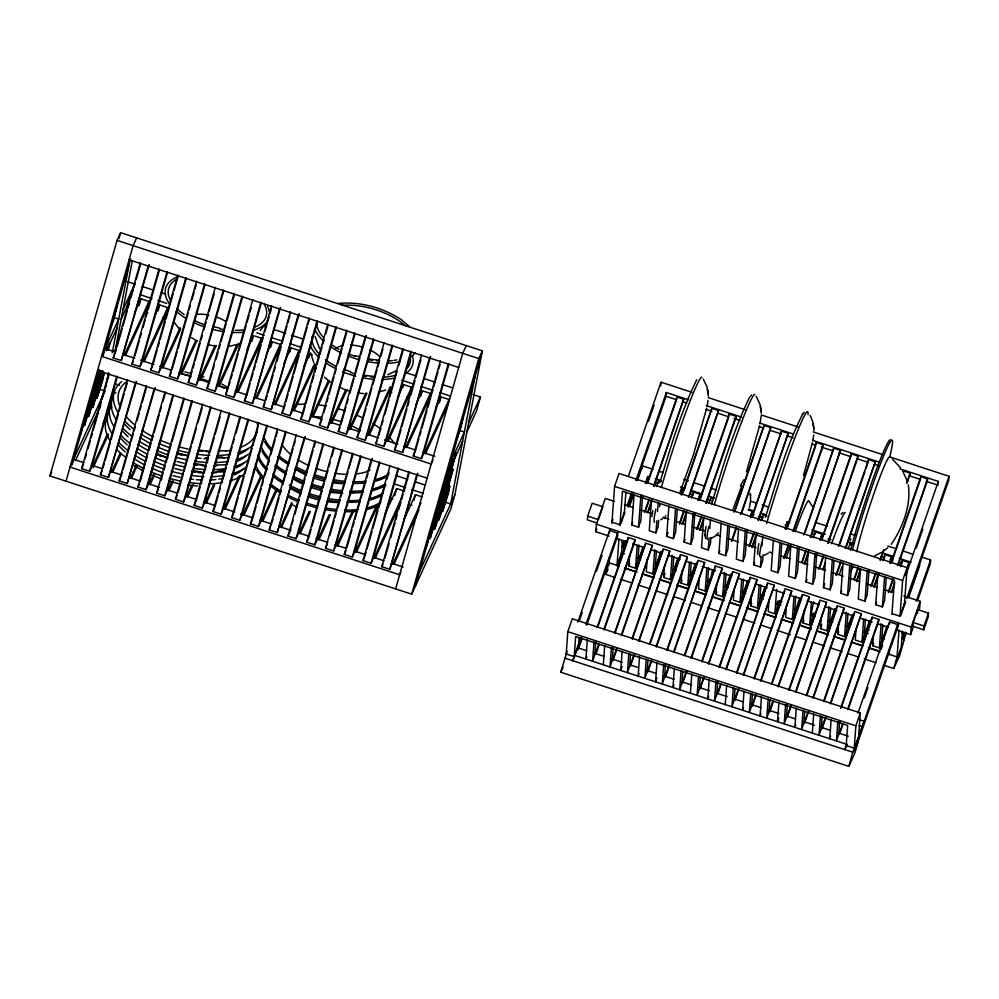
<?xml version="1.0" encoding="UTF-8"?>
<svg xmlns="http://www.w3.org/2000/svg" width="999" height="999" viewBox="0 0 999 999"><rect width="100%" height="100%" fill="white"/><g stroke="black" fill="none" stroke-linecap="round" stroke-linejoin="round"><path stroke-width="1.5" d="M750.661 499.862L750.286 493.394M567.819 631.668L566.183 653.995L574.225 656.63L575.686 636.55L847.664 725.436L846.203 745.504L854.245 748.139L855.868 725.798L860.339 712.911L572.29 618.781L567.819 631.668L855.868 725.798M577.672 650.337L577.859 647.827L586.725 650.724M587.712 516.121L598.426 519.63L602.897 506.73L592.182 503.234L587.712 516.121L587.437 519.892L596.815 522.952M578.696 643.731L579.145 637.562M587.3 639.822L585.889 659.065L586.788 656.48M609.09 536.063L595.779 531.718L596.341 524.188L605.269 498.401L614.148 501.298M593.993 642.007L592.594 661.251L594.83 654.807L595.804 641.483M609.415 532.954L609.59 530.444L617.632 533.079L617.357 536.838M608.803 565.397L609.365 557.654M611.863 523.563L614.585 486.376L619.055 473.476L907.104 567.607L904.27 606.356M603.309 664.76L604.72 645.516M618.93 539.373L617.007 565.771L621.478 552.872L624.437 553.846M619.954 525.412L622.452 491.258L894.43 580.132L891.932 614.285M611.413 647.702L610.014 666.945L612.25 660.501L613.224 647.177M621.415 553.633L622.389 540.459M624.313 514.073L625.898 492.332M621.553 541.57L624.238 542.445L623.688 549.974L621.902 553.846M628.146 539.398L628.284 537.524L634.977 539.71L634.84 541.595L604.245 629.857M620.729 670.441L622.14 651.198M638.998 545.042L637.774 561.788L635.539 568.231L628.846 566.046L629.62 555.394M642.557 496.416L640.771 520.766L638.536 527.222L631.843 525.024L634.065 494.58M628.833 653.396L627.422 672.639L629.657 666.183L630.531 654.345M642.345 468.381L642.532 465.871L652.871 469.255M635.539 568.231L637.212 545.404M638.536 527.222L640.883 495.242M621.665 635.551L652.397 545.404L645.704 543.206L614.959 633.366M639.547 656.892L638.149 676.136L639.035 673.563M647.152 559.565L646.266 571.74L652.959 573.926L655.194 567.482L656.418 550.736M651.485 500.274L649.263 530.719L655.956 532.904L658.191 526.461L658.641 520.379M660.714 385.951L660.988 382.18L692.02 392.32M658.403 482.567L658.541 480.681L661.213 481.568M646.253 659.078L644.842 678.321L647.077 671.877L647.939 660.039M652.959 573.926L654.745 549.575M655.956 532.904L656.855 520.729M657.517 511.6L658.179 502.46M637.087 479.932L666.071 396.303L666.345 392.545L688.523 399.787M659.64 506.668L659.864 503.621M656.967 662.587L655.556 681.83L656.905 677.959M664.46 566.77L663.673 577.434L670.379 579.62L672.614 573.176L673.838 556.431M668.905 505.969L666.683 536.413L673.376 538.598L675.611 532.155L677.285 509.315M632.005 638.636L663.124 548.901L669.817 551.098L639.085 641.246M663.673 664.772L662.262 684.015L664.497 677.572L665.471 664.248M670.379 579.62L672.152 555.257M673.376 538.598L675.599 508.154M647.427 482.317L676.997 396.99L683.703 399.175L653.983 486.388M680.394 556.48L680.531 554.595L687.237 556.78L687.1 558.666L656.493 646.927M674.387 668.281L672.976 687.524L673.875 684.939M691.258 562.125L690.034 578.871L687.799 585.314L681.093 583.129L681.98 570.941M694.804 513.486L693.031 537.849L690.796 544.293L684.09 542.107L686.325 511.65M693.231 493.956L693.368 492.07L700.074 494.255L698.413 500.524M681.081 670.466L679.682 689.71L681.917 683.266L682.779 671.415M687.799 585.314L689.46 562.474M690.796 544.293L693.019 513.848M690.396 693.206L691.808 673.975M699.288 578.159L698.513 588.811L705.207 591.008L707.442 584.552L708.666 567.807M703.733 517.345L701.51 547.789L708.216 549.987L710.439 543.543L710.888 537.45M689.322 496.291L718.531 410.564L711.837 408.366L683.141 492.632M666.845 650.024L697.951 560.289L704.657 562.474L673.913 652.622M710.651 499.65L710.789 497.764L713.473 498.638M698.501 676.161L697.09 695.404L699.325 688.96L700.199 677.11M705.207 591.008L706.88 568.169M708.216 549.987L709.103 537.799M709.765 528.671L710.439 519.53M715.234 567.857L715.371 565.983L722.065 568.169L721.927 570.054L691.333 658.316M709.215 679.657L707.816 698.9L708.703 696.328M726.086 573.501L724.862 590.247L722.627 596.69L715.933 594.505L716.708 583.853M729.532 526.398L727.859 549.225L725.624 555.681L718.93 553.483L721.153 523.039M729.12 415.946L729.258 414.061L735.951 416.258L735.813 418.131L706.231 503.459M715.921 681.855L714.51 701.098L716.745 694.642L717.719 681.33M722.627 596.69L724.412 572.34M725.624 555.681L727.859 525.224M708.753 664.01L739.485 573.863L732.791 571.665L727.035 589.735M725.237 704.595L726.635 685.351M734.128 589.547L733.341 600.199L740.047 602.385L742.282 595.941L743.506 579.195M738.573 528.733L736.35 559.178L743.044 561.363L745.279 554.92L747.065 530.569M733.341 687.537L731.93 706.78L734.165 700.336L735.027 688.498M740.047 602.385L741.72 579.557M743.044 561.363L745.266 530.919M748.301 510.027L752.322 511.338L750.661 517.607M750.062 579.245L750.199 577.36L756.905 579.557L756.767 581.43L726.173 669.705M744.055 691.046L742.644 710.289L743.543 707.704M760.926 584.89L759.702 601.635L757.467 608.079L750.761 605.894L751.548 595.229M763.149 554.52L762.699 560.614L760.464 567.057L753.758 564.872L755.993 534.428M741.583 513.374L770.791 427.634L764.085 425.449L734.877 511.176M750.749 693.231L749.35 712.474L751.585 706.031L752.447 694.193M757.467 608.079L759.128 585.239M760.464 567.057L761.238 556.406M762.025 545.741L762.687 536.613M743.581 675.386L774.325 585.239L767.619 583.054L736.887 673.201M761.475 696.74L760.064 715.983L760.963 713.398M769.068 599.4L768.181 611.588L774.874 613.773L777.11 607.33L777.559 601.236M773.413 540.109L771.178 570.566L777.884 572.752L780.119 566.308L781.78 543.468M758.491 520.529L788.199 433.329L781.505 431.143L752.297 516.87M768.169 698.925L766.77 718.169L769.005 711.725L769.867 699.874M774.874 613.773L776.66 589.41M777.884 572.752L780.107 542.307M778.895 702.422L777.484 721.665L778.82 717.806M786.375 606.618L785.601 617.27L792.294 619.467L794.53 613.011L795.753 596.266M790.821 545.804L788.598 576.248L795.291 578.446L797.527 572.002L799.312 547.639M753.933 678.483L785.039 588.748L791.732 590.933L761.001 681.081M785.589 704.62L784.178 723.863L786.413 717.419L787.387 704.095M792.294 619.467L793.968 596.628M795.291 578.446L797.527 547.989M802.322 596.316L802.459 594.442L809.153 596.628L809.015 598.513L778.421 686.775M796.303 708.116L794.904 727.359L795.791 724.787M812.287 614.135L811.95 618.706L809.714 625.149L803.021 622.964L803.908 610.789M816.732 553.334L814.947 577.684L812.711 584.14L806.018 581.942L808.241 551.498M816.195 444.405L816.345 442.52L823.039 444.717L822.901 446.59L793.83 530.444M815.159 533.791L815.296 531.918L821.99 534.103L820.329 540.372M803.009 710.314L801.598 729.557L803.833 723.101L804.694 711.263M809.714 625.149L811.388 602.322M812.711 584.14L814.947 553.683M812.312 733.054L813.723 713.81M830.594 607.654L829.37 624.4L827.135 630.844L820.429 628.658L821.215 617.994M834.04 560.539L832.367 583.379L830.132 589.822L823.438 587.637L825.661 557.192M810.738 537.612L840.459 450.399L833.753 448.214L805.057 532.479M788.76 689.872L819.879 600.124L826.573 602.322L795.841 692.469M820.429 715.996L819.018 735.239L821.253 728.795L822.115 716.957M827.135 630.844L828.908 606.493M830.132 589.822L832.354 559.378M837.15 607.704L837.287 605.819L843.993 608.016L843.855 609.889L813.248 698.164M831.143 719.505L829.732 738.748L830.631 736.163M848.014 613.349L846.79 630.094L844.555 636.538L837.849 634.353L838.735 622.165M851.56 564.71L849.787 589.073L847.552 595.516L840.846 593.331L843.081 562.887M851.036 455.781L851.173 453.908L857.879 456.093L857.741 457.979L828.159 543.306M849.987 545.179L850.124 543.294L852.809 544.168M837.836 721.69L836.438 740.933L838.673 734.49L839.647 721.166M844.555 636.538L846.328 612.175M847.552 595.516L849.774 565.072M856.043 629.382L855.269 640.034L861.962 642.232L864.197 635.789L865.421 619.03M860.489 568.568L858.266 599.025L864.972 601.211L867.207 594.767L868.98 570.404M846.078 547.527L875.286 461.788L868.593 459.602L865.908 468.831M823.601 701.248L854.707 611.513L861.413 613.698L830.669 703.845M861.962 642.232L863.636 619.392M864.972 601.211L867.194 570.766M858.703 735.239L860.339 712.911M871.99 619.08L872.127 617.207L878.82 619.392L878.683 621.278L848.089 709.54M882.841 624.725L881.618 641.47L879.382 647.926L872.689 645.729L873.351 636.6M886.288 577.622L884.615 600.449L882.379 606.905L875.686 604.707L877.909 574.263M879.382 647.926L881.168 623.563M882.379 606.905L884.615 576.448M882.929 560.526L884.964 554.682L891.657 556.868L889.997 563.136M889.435 624.462L889.61 621.952L897.651 624.587L897.377 628.346M888.985 654.645L889.322 649.987M902.247 562.25L902.384 560.377L909.078 562.562L906.917 570.292M903.421 470.979L910.126 473.164L907.442 482.405M899.013 630.094L896.865 659.527L901.323 646.64L902.459 631.143M900.037 616.146L902.634 580.506L907.104 567.607M901.573 633.066L904.257 633.953L903.695 641.47L899.674 655.606L893.743 668.518L883.403 665.134M895.853 629.77L910.638 634.602L911.188 627.085L920.129 601.298L903.87 595.978M913.286 622.514L913.011 626.273L923.725 629.782L928.196 616.883L928.471 613.124L917.756 609.627L913.286 622.514L924 626.011L923.725 629.782M917.482 613.386L917.756 609.627M890.758 563.473L920.841 476.673L927.547 478.858L927.409 480.744L898.338 564.597M919.579 608.816L920.129 601.298M921.727 557.105L930.581 560.002L930.306 563.773L917.557 600.549M938.148 483.928L938.336 481.418L899.899 468.868M889.959 457.005L949.05 476.311L948.775 480.082L907.966 597.789M704.857 534.964L706.018 526.411M757.592 552.197L758.753 543.643M761.25 415.534L760.077 423.501M651.897 516.533L652.834 510.589M707.13 406.193L708.054 400.374M750.411 501.998L749.45 507.442M812.811 440.734L813.735 434.915M109.977 342.495L108.292 349.812M105.857 386.451L108.479 372.689M112.275 352.822L129.208 264.161M114.76 352.747L132.305 260.864M456.193 452.584L436.026 525.774L434.24 529.645L455.344 455.544M474.875 377.123L450.649 503.996L444.805 502.085M454.87 494.805L482.355 350.849L120.604 232.642L117.045 240.384L49.95 475.936L411.7 594.155L450.849 508.941L454.87 494.805L419.28 572.265M850.311 540.409L850.711 538.511M706.73 408.091L693.443 454.707L680.132 491.958M759.677 425.387L746.39 472.015M812.412 442.619L803.508 475.449M711.538 504.47C722.302 468.256 732.929 431.618 749.4 397.527M118.893 238.636L120.192 234.103M66.021 481.193L133.129 245.642L136.688 237.887M98.052 372.352L80.27 434.752L99.4 369.967M72.003 464.96L99.076 369.917M103.134 355.669L130.707 258.891M100.087 370.741L84.428 425.724L100.549 371.491M106.456 350.761L107.717 346.316M101.661 370.741L88.574 416.683L102.31 370.816M107.567 350L109.678 342.582M103.147 371.054L92.732 407.642L103.409 372.54M127.223 305.931L131.244 291.795M117.295 376.748L91.483 467.382L89.698 471.253L81.656 468.618L108.754 373.539M149.263 264.548L121.241 360.539L113.199 357.917L140.285 262.824M85.14 458.803L86.401 454.345M88.099 448.401L90.21 440.984M91.059 438.012L92.333 433.554M93.182 430.581L98.252 412.749M99.101 409.777L101.211 402.347M102.06 399.375L106.294 384.515M107.143 381.543L109.253 374.113M114.972 354.046L116.246 349.588M117.095 346.616L122.178 328.783M123.014 325.811L127.248 310.951M128.097 307.979L129.37 303.521M131.056 297.577L133.179 290.147M134.028 287.175L135.29 282.717M136.139 279.745L140.372 264.897M89.698 471.253L116.783 376.161M121.241 360.539L148.327 265.447M138.948 305.894L140.959 298.826L149.001 301.461L146.99 308.516L125.337 355.632M136.476 381.393L108.454 477.385L100.424 474.75L127.51 379.657M167.595 272.165L141.771 362.799L139.997 366.67L131.955 364.048L159.041 268.956M103.047 467.907L104.321 463.449M105.157 460.477L110.24 442.644M111.089 439.685L118.282 414.423M119.131 411.451L124.201 393.618M125.05 390.646L127.173 383.216M135.002 355.719L139.236 340.859M140.085 337.887L141.359 333.429M143.044 327.485L145.167 320.055M146.004 317.083L147.278 312.625M148.127 309.653L153.209 291.82M154.046 288.848L159.128 271.029M108.454 477.385L135.539 382.292M139.997 366.67L167.083 271.578M158.104 310.614L159.715 304.957L167.757 307.58L165.747 314.648L144.106 361.763M155.232 387.512L127.21 483.516L119.181 480.881L146.266 385.789M186.351 278.296L160.527 368.931L158.754 372.802L150.712 370.179L177.797 275.087M120.954 477.01L122.228 472.552M123.077 469.58L130.27 444.318M131.119 441.346L133.229 433.928M134.078 430.956L135.34 426.498M137.038 420.554L139.161 413.124M139.997 410.152L141.271 405.694M142.12 402.722L146.353 387.862M152.909 364.81L157.143 349.962M157.992 346.99L159.266 342.532M160.115 339.56L165.185 321.728M166.034 318.756L173.227 293.494M174.076 290.522L178.309 275.662M127.21 483.516L154.308 388.424M158.754 372.802L185.839 277.71M173.564 395.129L147.752 485.764L145.966 489.635L137.937 487.012L165.022 391.92M205.107 284.428L179.283 375.062L177.51 378.933L169.468 376.298L196.553 281.206M140.135 481.655L145.217 463.823M146.066 460.851L147.328 456.393M149.026 450.449L151.136 443.019M151.985 440.047L153.259 435.589M154.108 432.617L159.178 414.797M160.027 411.825L161.301 407.367M162.987 401.423L165.534 392.507M172.09 369.455L177.173 351.623M178.022 348.651L188.174 312.999M189.023 310.027L190.297 305.569M191.983 299.625L194.106 292.195M194.955 289.223L196.216 284.765M145.966 489.635L173.064 394.555M177.51 378.933L204.595 283.841M192.32 401.261L166.508 491.895L164.735 495.766L156.693 493.144L183.779 398.052M223.863 290.547L198.039 381.181L196.266 385.065L188.224 382.43L215.309 287.337M161.014 480.357L163.124 472.927M163.973 469.955L165.247 465.497M166.084 462.525L171.166 444.692M172.015 441.72L179.208 416.471M180.057 413.499L184.291 398.638M190.01 378.559L192.12 371.128M192.969 368.156L194.243 363.698M195.08 360.726L200.162 342.894M201.011 339.922L202.285 335.477M203.971 329.533L206.094 322.103M206.93 319.131L208.204 314.673M209.053 311.7L214.136 293.868M164.735 495.766L191.82 400.674M196.266 385.065L223.351 289.972M211.089 407.392L185.265 498.026L183.491 501.898L175.449 499.275L202.535 404.183M242.62 296.678L216.808 387.312L215.022 391.183L206.98 388.561L234.066 293.469M178.072 492.432L183.154 474.6M184.003 471.628L191.196 446.366M192.045 443.394L196.279 428.534M197.964 422.589L202.198 407.742M208.766 384.69L212.15 372.802M212.999 369.83L214.261 365.372M215.959 359.428L218.069 351.998M218.918 349.026L220.192 344.568M221.041 341.596L226.111 323.776M226.96 320.804L234.153 295.542M183.491 501.898L210.577 406.805M215.022 391.183L242.108 296.104M229.845 413.524L204.021 504.158L202.248 508.029L194.206 505.407L221.291 410.314M261.376 302.809L235.564 393.444L233.778 397.315L225.737 394.692L252.834 299.6M195.979 501.523L200.212 486.675M201.061 483.703L203.184 476.273M204.021 473.301L206.144 465.871M206.993 462.899L208.254 458.441M209.952 452.497L214.186 437.637M215.035 434.665L220.105 416.833M230.057 381.905L225.737 394.692M230.906 378.933L232.18 374.475M233.017 371.503L238.099 353.671M238.948 350.699L246.141 325.449M246.99 322.477L249.101 315.047M249.95 312.075L251.224 307.617M202.248 508.029L229.333 412.937M233.778 397.315L260.864 302.222M251.898 341.258L253.097 337.025M254.845 336.039L261.538 338.236L259.528 345.304L237.887 392.407M248.601 419.655L222.777 510.289L221.004 514.16L212.962 511.525L240.047 416.446M280.557 307.455L252.535 403.446L244.493 400.824L271.591 305.731M214.735 507.654L218.132 495.766M218.968 492.794L220.242 488.349M221.94 482.405L226.174 467.544M227.01 464.572L232.093 446.74M232.942 443.768L234.216 439.31M235.901 433.366L240.135 418.506M246.703 395.467L250.087 383.579M250.936 380.607L253.047 373.176M253.896 370.204L255.17 365.746M256.006 362.774L261.089 344.942M261.938 341.97L263.212 337.512M264.897 331.568L269.131 316.72M269.98 313.748L271.253 309.29M221.004 514.16L248.089 419.068M252.535 403.446L279.62 308.354M270.654 347.39L272.265 341.733L280.294 344.368L278.284 351.423L256.643 398.539M267.357 425.786L241.533 516.421L239.76 520.292L231.718 517.657L258.803 422.565M299.313 313.586L271.291 409.578L263.261 406.955L290.347 311.863M233.916 512.3L238.149 497.44M238.998 494.468L244.081 476.648M244.93 473.676L252.123 448.414M252.972 445.442L257.205 430.581M265.884 400.099L267.145 395.654M267.994 392.682L273.077 374.85M273.926 371.878L275.187 367.42M276.885 361.476L281.119 346.616M281.968 343.644L287.038 325.811M287.887 322.839L290.01 315.409M239.76 520.292L266.845 425.199M271.291 409.578L298.376 314.485M289.81 352.11L291.021 347.864L299.051 350.487L297.04 357.555L275.399 404.67M286.114 431.905L260.289 522.539L258.516 526.423L250.474 523.788L277.56 428.696M317.645 321.203L291.833 411.838L290.047 415.709L282.018 413.074L309.103 317.994M252.685 518.431L256.069 506.543M256.905 503.571L261.139 488.711M261.988 485.739L263.261 481.281M264.947 475.349L267.07 467.919M267.919 464.947L269.181 460.489M270.879 454.545L275.112 439.685M275.961 436.713L277.223 432.255M283.791 409.203L285.065 404.745M285.914 401.773L288.024 394.343M288.873 391.383L293.107 376.523M293.956 373.551L299.026 355.719M299.875 352.747L307.068 327.485M307.917 324.513L309.19 320.055M258.516 526.423L285.602 431.331M290.047 415.709L317.133 320.617M308.566 358.229L309.777 353.996L312.45 354.87M305.294 436.551L277.272 532.542L269.231 529.92L296.316 434.827M336.401 327.335L310.589 417.969L308.803 421.84L300.774 419.205L327.859 324.113M273.127 518.618L269.231 529.92M273.976 515.646L279.058 497.814M279.895 494.842L281.169 490.384M282.867 484.44L287.1 469.58M287.937 466.62L293.019 448.788M293.868 445.816L295.142 441.358M302.547 415.334L305.095 406.418M305.931 403.446L311.014 385.626M311.863 382.654L313.973 375.224M314.822 372.252L316.096 367.794M316.945 364.822L319.056 357.392M319.905 354.42L322.015 346.99M322.864 344.018L324.138 339.56M325.824 333.616L328.371 324.7M277.272 532.542L304.358 437.45M308.803 421.84L335.901 326.748M323.626 444.168L297.814 534.802L296.029 538.673L287.987 536.051L315.072 440.959M355.157 333.454L329.345 424.088L327.56 427.972L319.53 425.337L346.616 330.244M289.772 532.18L291.034 527.722M291.883 524.75L293.157 520.292M294.842 514.348L299.076 499.488M299.925 496.515L305.007 478.683M305.856 475.711L313.049 450.462M313.898 447.49L315.16 443.032M323.851 412.55L325.961 405.119M326.81 402.147L328.084 397.689M328.921 394.717L334.003 376.898M334.852 373.926L336.114 369.468M337.812 363.524L342.045 348.663M342.894 345.691L347.128 330.831M296.029 538.673L323.114 443.581M327.56 427.972L354.657 332.879M342.382 450.299L316.571 540.934L314.785 544.805L306.743 542.182L333.841 447.09M373.926 339.585L348.102 430.219L346.328 434.09L338.286 431.468L365.372 336.376M308.529 538.311L311.064 529.395M311.913 526.423L316.995 508.591M317.844 505.619L322.065 490.759M322.914 487.787L324.188 483.329M325.874 477.385L327.997 469.955M328.846 466.983L330.107 462.525M331.805 456.58L334.34 447.677M340.909 424.625L345.991 406.793M346.84 403.821L348.102 399.363M349.8 393.419L354.033 378.559M354.882 375.587L359.952 357.767M360.801 354.795L366.308 335.477M314.785 544.805L341.87 449.712M346.328 434.09L373.414 339.011M361.139 456.431L335.327 547.065L333.541 550.936L325.499 548.314L352.597 453.221M392.682 345.716L366.858 436.351L365.085 440.222L357.043 437.599L384.128 342.507M329.82 535.526L334.053 520.666M334.902 517.694L336.176 513.236M337.862 507.292L339.985 499.862M340.834 496.89L342.095 492.432M342.944 489.46L348.027 471.628M348.863 468.656L353.097 453.796M358.816 433.728L366.021 408.466M366.858 405.494L371.94 387.662M372.789 384.69L377.023 369.83M377.872 366.87L379.133 362.412M380.831 356.468L382.942 349.038M333.541 550.936L360.627 455.844M365.085 440.222L392.17 345.13M379.895 462.562L354.083 553.196L352.297 557.067L344.268 554.433L371.353 459.353M411.438 351.848L385.614 442.482L383.841 446.353L375.799 443.731L402.884 348.639M346.89 547.589L351.973 529.77M352.809 526.798L354.083 522.34M354.932 519.368L360.002 501.535M360.851 498.563L365.934 480.731M366.783 477.759L368.044 473.301M368.893 470.329L372.277 458.441M378.846 435.402L380.969 427.972M381.805 425L383.079 420.542M384.777 414.597L389.011 399.737M389.847 396.765L394.93 378.933M395.779 375.961L397.053 371.503M398.738 365.559L402.972 350.711M352.297 557.067L379.383 461.975M383.841 446.353L410.926 351.261M402.759 387.475L403.559 384.64L411.6 387.275L409.59 394.33L387.937 441.446M398.651 468.693L372.839 559.315L371.054 563.199L363.024 560.564L390.109 465.472M430.619 356.493L402.597 452.485L394.555 449.862L421.64 354.77M364.797 556.693L366.071 552.235M366.92 549.263L371.99 531.431M372.839 528.459L377.922 510.639M378.771 507.667L385.114 485.377M386.813 479.433L388.923 472.003M396.753 444.493L400.986 429.645M401.835 426.673L406.918 408.841M407.767 405.869L409.028 401.411M410.726 395.467L414.96 380.607M415.809 377.634L420.879 359.802M371.054 563.199L398.139 468.106M402.597 452.485L429.682 357.392M420.704 396.428L422.315 390.771L430.357 393.394L428.346 400.462L406.705 447.577M394.705 495.641L396.715 488.573L404.745 491.196M417.832 473.326L389.81 569.33L381.78 566.695L408.866 471.603M448.951 364.111L423.126 454.745L421.353 458.616L413.311 455.981L440.397 360.901M384.827 558.366L389.061 543.506M390.746 537.562L394.98 522.702M395.829 519.73L397.103 515.284M398.788 509.34L400.911 501.91M401.76 498.938L403.022 494.48M403.871 491.508L408.953 473.676M415.509 450.624L418.906 438.736M419.742 435.764L421.016 431.318M421.865 428.346L426.948 410.514M427.784 407.542L432.867 389.71M433.716 386.738L437.949 371.878M438.798 368.906L440.059 364.448M389.81 569.33L416.908 474.238M421.353 458.616L448.439 363.524M439.46 402.56L441.071 396.903L449.113 399.525L447.102 406.593L425.462 453.708M413.861 500.349L415.472 494.705L422.165 496.89M395.616 588.898L462.712 353.346L466.271 345.592M411.7 594.155L478.796 358.591L482.355 350.849L415.259 586.401M447.527 471.94L425.936 547.714L449.3 468.069M450.824 465.871L430.094 538.673L453.384 459.278M473.164 394.617L480.469 397.003L476.448 411.138L466.858 432.018M858.029 741.845L854.719 753.446L848.788 766.358L560.739 672.227L567.17 651.136M614.547 577.285L605.694 574.388L608.99 562.774L619.33 566.158M848.788 766.358L852.821 752.235L864.135 721.278L860.114 719.967M893.743 668.518L897.052 656.905L888.186 654.008M659.802 482.704C670.516 447.889 680.594 412.487 696.728 379.72M765.484 517.245C776.398 482.355 786.126 446.478 802.809 413.861M595.779 531.718L596.778 528.846M612.961 519.255L611.962 522.127L620.004 524.75L624.475 511.85M577.847 622.027L609.989 529.333M628.346 476.361L660.988 382.18M579.607 619.904L582.167 612.549M596.44 571.353L602.06 555.169M648.476 421.266L654.083 405.07M580.744 637.799L572.802 660.726L581.418 637.549M585.988 624.35L618.031 531.918M621.091 523.114L624.65 512.849M627.185 505.519L631.768 492.307M635.839 480.569L666.345 392.545M578.596 648.651L582.155 638.386M586.738 625.174L617.757 535.689M627.934 506.343L632.005 494.605M628.246 507.067L632.842 493.831M637.424 480.581L642.532 465.871M629.507 506.418L633.079 496.116M624.05 545.004L625.574 540.621M645.354 483.553L647.889 476.236L646.603 482.929M631.843 525.024L632.742 522.452M623.776 548.776L626.311 541.458M597.177 627.26L628.284 537.524M598.051 626.198L627.634 540.871M647.789 482.729L676.86 398.876M595.204 654.457L598.776 644.155M603.871 629.445L634.977 539.71M644.43 512.45L649.025 499.213M653.608 485.976L683.703 399.175M596.091 653.396L599.15 644.567M645.317 511.388L649.387 499.625M628.846 566.046L629.732 563.473M647.377 512.874L651.947 499.7M656.505 486.538L658.541 480.681M648.251 511.825L651.81 501.585M638.861 558.941L642.919 547.24M639.235 559.365L643.294 547.664M614.597 632.954L645.704 543.206M612.624 660.152L616.708 648.376M621.291 635.139L652.397 545.404M612.999 660.564L616.558 650.262M664.797 518.556L665.809 515.634M656.281 564.635L660.851 551.473M680.619 494.418L682.654 488.573L681.505 493.381M656.655 565.059L660.714 553.346M667.12 535.127L668.019 532.542M621.178 669.155L622.065 666.583M681.743 495.167L711.837 408.366M632.379 639.048L662.986 550.786M630.044 665.834L633.603 655.544M638.711 640.834L669.817 551.098M679.782 522.365L683.853 510.601M688.448 497.352L718.531 410.564M630.406 666.246L634.49 654.482M679.632 524.25L684.228 511.001M664.123 576.148L665.022 573.563M682.217 524.25L686.775 511.088M691.345 497.927L693.368 492.07M683.091 523.214L686.638 512.974M673.701 570.329L677.759 558.628M698.039 500.112L700.074 494.255M674.075 570.741L678.633 557.579M684.09 542.107L684.989 539.522M649.425 644.33L680.531 554.595M693.556 517.045L694.58 514.098M699.675 499.388L729.258 414.061M650.312 643.269L679.882 557.954M700.049 499.8L728.608 417.42M647.452 671.528L651.023 661.238M656.131 646.528L687.237 556.78M696.678 529.532L701.273 516.283M705.868 503.046L735.951 416.258M647.827 671.94L651.91 660.177M697.564 528.471L701.648 516.695M681.093 583.129L681.992 580.544M699.637 529.945L703.696 518.244M708.766 503.608L710.789 497.764M699.999 530.369L703.546 520.129M691.121 576.023L695.179 564.31M691.483 576.435L696.053 563.274M667.22 650.436L697.814 562.175M664.872 677.222L668.955 665.459M673.538 652.21L704.657 562.474M665.759 676.161L668.818 667.332M717.045 535.639L718.069 532.717M708.541 581.705L709.552 578.783M718.93 553.483L719.817 550.911M684.265 655.719L715.371 565.983M734.003 512.237L764.085 425.449M685.139 654.657L714.722 569.33M682.292 682.916L686.375 671.141M690.958 657.904L722.065 568.169M731.518 540.909L736.113 527.672M740.696 514.435L770.791 427.634M682.667 683.328L686.738 671.553M731.892 541.321L736.475 528.084M715.933 594.505L716.82 591.932M725.948 587.4L730.519 574.238M750.299 517.182L752.322 511.338M726.323 587.824L730.881 574.65M701.685 661.413L732.791 571.665M751.922 516.458L781.505 431.143M702.047 661.825L726.023 592.682M699.712 688.611L703.284 678.309M708.378 663.598L739.485 573.863M748.938 546.603L753.521 533.366M758.116 520.129L788.199 433.329M700.087 689.023L704.158 677.247M749.812 545.541L753.895 533.778M751.885 547.015L756.443 533.853M761.013 520.691L763.036 514.835L767.057 516.146M752.259 547.44L756.817 534.278M761.887 519.642L762.899 516.72M743.368 593.094L747.427 581.393M743.743 593.518L748.301 580.344M753.758 564.872L754.657 562.287M719.093 667.095L750.199 577.36M719.467 667.507L749.562 580.719M717.12 694.293L720.691 684.003M725.798 669.293L756.905 579.557M718.006 693.244L721.066 684.415M750.761 605.894L751.66 603.309M760.788 598.788L764.847 587.087M785.127 528.571L787.162 522.714L785.501 528.983M761.163 599.2L765.209 587.499M736.513 672.789L767.619 583.054M786.25 529.32L816.345 442.52M787.137 528.259L815.696 445.879M734.54 699.987L738.623 688.224M743.219 674.987L774.325 585.239M783.765 557.991L788.361 544.742M792.944 531.505L823.039 444.717M734.914 700.399L738.486 690.097M784.14 558.391L788.735 545.154M778.209 604.482L779.22 601.548M778.571 604.894L780.094 600.511M803.671 535.014L833.753 448.214M754.307 678.895L784.902 590.634M751.96 705.681L755.531 695.379M760.626 680.669L791.732 590.933M801.697 562.212L805.781 550.437M810.364 537.2L840.459 450.399M752.334 706.093L756.418 694.317M802.072 562.612L806.156 550.849M804.133 564.098L808.703 550.924M813.261 537.762L815.296 531.918M805.019 563.049L808.566 552.809M795.616 610.164L799.675 598.463M819.967 539.947L821.99 534.103M795.991 610.589L800.561 597.427M806.018 581.942L806.905 579.37M771.353 684.178L802.459 594.442M815.471 556.88L816.495 553.946M821.59 539.235L851.173 453.908M772.227 683.116L801.81 597.789M821.965 539.635L850.524 457.255M769.38 711.375L772.951 701.073M778.046 686.363L809.153 596.628M818.606 569.368L823.188 556.131M827.784 542.894L857.879 456.093M769.754 711.788L773.326 701.485M819.492 568.306L823.563 556.543M803.021 622.964L803.908 620.391M813.036 615.859L814.048 612.936M813.411 616.283L814.422 613.349M823.438 587.637L824.774 583.766M838.498 546.391L868.593 459.602M789.135 690.272L819.742 602.01M839.385 545.329L864.884 471.778M786.8 717.07L790.871 705.294M795.466 692.057L826.573 602.322M836.026 575.062L840.609 561.825M845.204 548.576L875.286 461.788M787.162 717.469L790.733 707.18M836.4 575.474L840.983 562.237M820.429 628.658L821.777 624.787M839.485 574.013L842.02 566.695M848.101 549.15L850.124 543.294M830.456 621.553L835.027 608.391M830.831 621.977L835.389 608.803M840.846 593.331L841.745 590.746M806.181 695.554L837.287 605.819M807.067 694.492L836.65 609.178M804.207 722.752L807.779 712.462M812.886 697.752L843.993 608.016M853.945 579.283L858.029 567.519M804.582 723.164L808.666 711.4M854.32 579.695L858.403 567.919M837.849 634.353L838.748 631.768M856.393 581.168L860.451 569.467M856.755 581.593L860.813 569.892M847.876 627.247L851.935 615.546M848.238 627.659L852.809 614.497M823.975 701.66L854.57 613.398M821.628 728.446L825.199 718.156M830.294 703.433L861.413 613.698M870.853 586.45L875.449 573.201M880.032 559.964L883.603 549.662M906.555 483.466L910.126 473.164M822.002 728.858L826.086 717.095M871.74 585.389L875.823 573.613M880.406 560.377L883.978 550.074M873.8 586.863L878.371 573.701M874.175 587.275L878.745 574.113M883.815 559.49L884.827 556.555M865.296 632.941L869.355 621.228M889.634 562.724L891.657 556.868M865.658 633.354L870.229 620.192M875.686 604.707L876.573 602.135M840.509 708.416L872.127 617.207M841.395 707.354L871.478 620.554M891.632 562.412L920.703 478.558M839.048 734.14L842.619 723.838M847.714 709.128L878.82 619.392M888.273 592.132L892.869 578.896M897.452 565.659L927.547 478.858M839.934 733.079L842.994 724.25M888.648 592.544L893.231 579.308M872.689 645.729L873.576 643.156M891.22 592.557L894.779 582.317M900.349 566.221L902.384 560.377M892.095 591.508L894.629 584.19M900.723 566.645L901.735 563.711M882.704 638.623L887.274 625.461M906.543 569.88L909.078 562.562M846.765 743.868L844.779 749.6L846.565 745.729M883.079 639.048L887.137 627.347M857.966 713.224L889.51 622.265M905.781 575.324L938.336 481.418M864.31 697.914L867.869 687.649M881.093 649.5L882.616 645.104M916.183 548.276L922.801 529.195M904.495 603.359L900.024 616.258L891.982 613.623M898.039 623.463L855.194 747.065L854.919 750.823L898.788 624.288M900.873 615.272L905.693 601.373M906.717 598.451L949.05 476.311M908.703 597.302L919.867 565.109M904.07 636.513L905.594 632.105M916.308 601.198L930.581 560.002M903.783 640.284L906.343 632.916M910.638 634.602L913.61 626.011M924 626.011L928.471 613.124M741.782 485.726L733.079 509.253M122.939 309.865L134.216 285.339M106.831 350.324L116.97 328.246M121.191 319.056L129.595 300.761M49.95 475.936L51.736 472.065M113.199 357.917L114.385 355.332M135.227 311.301L140.959 298.826M104.67 391.708L70.055 467.057L399.637 574.762L400.824 572.177M75.412 460.764L100.649 405.831M124.176 355.494L149.001 301.461M81.656 468.618L83.441 464.747M103.184 423.126L111.513 404.995M131.955 364.048L133.142 361.463M154.62 316.046L159.715 304.957M92.645 466.183L107.38 434.115M93.194 467.669L108.566 434.203M142.932 361.626L167.757 307.58M100.424 474.75L102.198 470.879M150.712 370.179L152.497 366.296M111.401 472.315L120.367 452.797M112.587 472.415L120.916 454.283M161.688 367.757L180.145 327.572M162.862 367.894L180.682 329.096M119.181 480.881L120.367 478.296M169.468 376.298L171.254 372.427M130.157 478.446L135.926 465.896M131.344 478.533L137.113 465.984M180.444 373.888L195.717 340.634M181.618 374.026L196.89 340.771M137.937 487.012L139.123 484.428M188.224 382.43L189.41 379.845M148.913 484.577L153.396 474.812M150.1 484.665L154.595 474.912M199.201 380.007L215.11 345.367M200.374 380.144L216.284 345.517M156.693 493.144L158.466 489.273M206.98 388.561L208.167 385.976M167.67 490.709L172.153 480.944M168.868 490.796L173.351 481.043M217.957 386.138L237.05 344.568M219.131 386.276L238.861 343.331M175.449 499.275L177.223 495.404M247.14 349.463L253.509 335.602M186.426 496.828L191.558 485.676M187.625 496.928L193.381 484.378M236.713 392.27L261.538 338.236M194.206 505.407L195.392 502.822M244.493 400.824L246.278 396.953M267.17 352.822L272.265 341.733M205.182 502.959L213.511 484.84M206.381 503.059L214.71 484.927M255.469 398.401L280.294 344.368M212.962 511.525L214.148 508.953M263.261 406.955L265.035 403.072M284.016 363.112L291.021 347.864M223.938 509.09L239.323 475.624M225.137 509.19L240.509 475.724M274.226 404.533L299.051 350.487M231.718 517.657L233.504 513.786M253.247 472.152L255.157 467.969M282.018 413.074L283.204 410.502M304.046 366.471L309.777 353.996M242.707 515.222L261.276 474.787M243.893 515.322L261.825 476.273M292.982 410.664L314.635 363.549M294.156 410.801L315.16 365.072M250.474 523.788L252.26 519.917M300.774 419.205L301.96 416.633M261.463 521.353L276.199 489.285M262.65 521.441L277.385 489.373M311.75 416.783L328.296 380.769M312.912 416.933L329.47 380.906M319.53 425.337L321.303 421.466M280.22 527.484L291.745 502.385M281.406 527.572L292.295 503.871M330.507 422.914L345.779 389.66M331.668 423.052L346.953 389.797M287.987 536.051L289.173 533.466M338.286 431.468L340.06 427.597M298.976 533.616L309.228 511.301M300.162 533.703L310.414 511.401M349.263 429.046L365.809 393.019M350.424 429.183L366.983 393.156M306.743 542.182L307.929 539.597M357.043 437.599L358.229 435.015M317.732 539.735L329.258 514.635M318.918 539.835L330.457 514.735M368.019 435.177L390.297 386.688M369.18 435.314L390.834 388.211M325.499 548.314L327.285 544.43M375.799 443.731L376.985 441.146M397.827 397.115L403.559 384.64M336.488 545.866L352.497 511.013M337.674 545.966L353.696 511.101M386.775 441.308L411.6 387.275M344.268 554.433L346.041 550.561M394.555 449.862L396.341 445.979M415.946 404.632L422.315 390.771M355.244 551.997L377.023 504.595M356.431 552.097L378.221 504.682M405.532 447.44L430.357 393.394M363.024 560.564L364.21 557.991M385.177 513.673L396.715 488.573M413.311 455.981L415.097 452.11M435.976 407.992L441.071 396.903M374.001 558.129L402.185 496.778M375.187 558.229L400.174 503.846M424.288 453.571L449.113 399.525M381.78 566.695L382.967 564.11M403.933 519.805L415.472 494.705M432.954 460.177L431.181 464.048L101.586 356.343L118.719 319.056L112.875 317.145M392.757 564.26L420.941 502.909M393.943 564.348L418.931 509.977M450.811 461.563L464.385 432.018L458.541 430.107M468.606 422.827L480.469 397.003M446.79 475.699L462.637 441.208M560.739 672.227L563.111 667.07M605.694 574.388L608.066 569.218M621.865 547.602L624.238 542.445M901.885 639.11L904.257 633.953M260.152 330.557L264.635 324.975M891.27 544.343C902.596 527.547 911.35 505.432 908.278 484.852M750.074 396.628L751.685 395.017M841.096 514.148L843.019 512.437M802.409 414.26L804.42 412.25M884.739 550.187L887.711 547.777M660.751 519.755L662.674 518.593M715.621 535.901L711.7 538.049M768.356 553.134L764.435 555.282M881.58 552.322L874.787 555.781M396.615 370.604L387.774 374.737M385.689 390.072L379.333 391.845M239.373 343.956L229.645 346.203M224.663 469.78L217.332 471.316M222.615 457.067L217.07 457.342M338.474 303.434C360.302 301.448 382.542 307.517 400.874 319.405L409.727 326.823M218.381 450.961L225.961 450.686M205.619 457.754L208.479 457.654M216.371 458.029L223.951 457.754M214.36 465.097L221.94 464.822M212.35 472.165L219.93 471.89M197.565 486.026L187.662 484.877M368.294 359.016L379.695 360.339M363.673 375.224L375.075 376.548M358.079 392.969L363.636 393.618M198.863 450.087L209.515 451.323M193.694 463.686L202.772 464.735M194.842 464.21L205.482 465.459M191.683 470.754L200.749 471.803M192.832 471.278L203.471 472.527M355.319 355.694L359.652 356.805M212.687 326.386L219.892 328.234M184.877 371.94L190.734 373.439M200.986 376.061L203.908 376.81M176.948 452.872L186.751 455.382M177.884 453.359L187.824 455.894M168.893 481.131L180.107 484.003M708.266 397.627L745.192 409.702M761.45 415.01L798.376 427.072M813.149 431.905L882.579 454.595M706.256 405.582L741.733 417.182M759.477 422.977L793.468 434.09M812.686 440.359L879.207 462.1M666.071 396.303L676.423 399.687M682.329 401.623L686.775 403.072M705.981 409.353L711.9 411.288M717.806 413.211L728.159 416.595M734.065 418.531L739.984 420.454M759.203 426.735L763.636 428.184M769.542 430.119L781.368 433.991M787.287 435.914L793.194 437.849M812.412 444.13L815.371 445.092M821.278 447.028L833.104 450.886M839.023 452.822L850.848 456.693M856.755 458.616L868.581 462.487M874.5 464.41L878.933 465.871M909.964 476.011L920.316 479.395M926.235 481.318L938.049 485.189M117.045 240.384L478.796 358.591M129.096 259.777L458.691 367.482M127.497 281.656L134.803 284.041M142.195 286.463L154.021 290.322M161.413 292.744L165.846 294.193M263.386 326.061L266.346 327.035M273.738 329.445L285.564 333.304M291.471 335.239L303.296 339.111M406.755 372.914L415.621 375.811M424.488 378.708L434.84 382.093M442.232 384.503L452.572 387.887M140.122 294.693L151.935 298.551M157.854 300.487L166.721 303.384M256.88 332.842L264.26 335.264M271.653 337.674L282.005 341.059M290.871 343.956L301.211 347.34M401.723 380.182L413.549 384.041M420.929 386.451L432.754 390.322M440.147 392.732L450.487 396.116M658.778 471.178L663.211 472.627M683.89 479.395L688.323 480.844M694.23 482.767L704.57 486.151M710.476 488.074L716.395 490.01M750.361 501.111L756.28 503.046M762.187 504.97L768.094 506.905M815.359 522.352L827.184 526.211M850.823 533.941L855.244 535.389M887.749 546.003L896.615 548.901M902.522 550.836L912.861 554.208M144.955 311.725L147.914 312.687M162.7 317.52L165.647 318.481M313.449 366.783L316.408 367.744M388.823 391.408L391.783 392.382M406.556 397.215L409.515 398.176M425.774 403.484L428.733 404.458M655.282 478.646L661.188 480.581M680.406 486.863L684.839 488.311M690.759 490.247L702.584 494.105M708.491 496.041L714.41 497.977M748.401 509.078L754.32 511.013M760.227 512.949L766.146 514.885M786.837 521.64L789.784 522.602M811.962 529.857L825.261 534.203M848.913 541.933L853.346 543.381M882.916 553.034L893.256 556.418M899.175 558.354L911.001 562.212M655.007 482.417L657.954 483.379M690.484 494.006L693.431 494.98M706.743 499.325L711.176 500.774M751.086 513.811L754.045 514.772M758.478 516.221L762.911 517.682M785.077 524.925L788.036 525.886M811.688 533.616L814.647 534.577M827.946 538.936L830.906 539.897M881.155 556.318L884.115 557.28M890.034 559.215L892.981 560.189M898.9 562.112L901.86 563.086M614.585 486.376L902.634 580.506M624.487 504.682L633.354 507.579M640.746 510.002L651.098 513.374M662.924 517.245L668.831 519.18M676.223 521.59L685.089 524.487M692.482 526.91L704.307 530.769M716.133 534.627L720.566 536.076M727.959 538.498L738.311 541.883M745.704 544.293L756.043 547.677M769.355 552.022L772.302 552.984M781.181 555.881L790.047 558.791M797.439 561.201L807.779 564.585M815.172 566.995L825.524 570.379M832.916 572.789L843.256 576.173M849.175 578.109L859.515 581.493M866.907 583.903L877.259 587.287M884.652 589.697L893.518 592.594M105.145 348.601L115.497 351.985M122.889 354.395L134.703 358.266M140.622 360.189L153.921 364.535M159.84 366.471L171.653 370.342M179.046 372.752L190.871 376.611M198.264 379.033L208.604 382.405M217.47 385.314L227.822 388.686M235.215 391.108L247.04 394.967M254.42 397.377L264.772 400.761M273.639 403.658L283.991 407.043M292.857 409.94L303.197 413.324M310.589 415.734L322.415 419.605M329.807 422.015L340.147 425.399M347.54 427.809L359.365 431.68M366.758 434.09L378.571 437.949M384.49 439.885L397.789 444.23M403.696 446.166L415.522 450.025M422.914 452.447L434.74 456.306M596.341 524.188L911.188 627.085M616.483 538.473L626.823 541.858M632.742 543.793L644.567 547.652M650.474 549.587L662.3 553.458M668.219 555.382L680.044 559.253M685.951 561.188L696.303 564.56M702.21 566.495L715.521 570.841M721.428 572.777L731.78 576.161M737.687 578.084L749.512 581.955M755.431 583.891L767.257 587.749M773.164 589.685L783.516 593.069M789.422 594.992L801.248 598.863M807.167 600.799L818.993 604.657M824.899 606.593L836.725 610.451M842.644 612.387L852.984 615.771M860.376 618.181L872.202 622.052M878.121 623.975L888.461 627.36M97.565 370.479L427.16 478.184M115.11 383.778L119.543 385.227M395.929 475.549L407.754 479.408M415.147 481.818L425.487 485.202M691.683 572.19L694.63 573.151M761.151 594.892L764.11 595.854M778.883 600.686L781.842 601.66M848.363 623.388L851.323 624.363M866.096 629.183L869.055 630.157M637.737 558.191L640.696 559.153M655.469 563.985L658.428 564.947M673.214 569.78L676.173 570.754M689.472 575.099L692.432 576.061M707.205 580.894L710.164 581.855M724.949 586.688L727.909 587.649M741.208 592.007L745.641 593.456M760.426 598.276L763.373 599.25M776.685 603.596L781.118 605.044M794.417 609.39L797.377 610.352M812.162 615.184L815.109 616.158M828.421 620.504L832.854 621.952M846.153 626.298L849.113 627.26M863.898 632.092L868.331 633.541M881.63 637.886L884.59 638.861M113.037 392.008L115.984 392.969M393.856 483.778L405.669 487.637M411.588 489.572L423.414 493.431M99.138 389.123L104.982 391.034M625.249 568.081L637.062 571.952M642.969 573.876L653.309 577.26M659.215 579.195L671.041 583.054M676.947 584.977L688.761 588.848M694.667 590.771L706.493 594.642M712.399 596.565L724.213 600.424M730.132 602.36L740.471 605.744M746.378 607.667L758.191 611.538M764.098 613.461L775.923 617.32M781.83 619.255L793.643 623.114M799.55 625.049L811.375 628.908M817.282 630.844L827.622 634.215M833.528 636.151L845.354 640.009M851.26 641.945L863.074 645.804M868.98 647.739L879.32 651.111M624.4 568.181L636.226 572.052M642.132 573.975L653.958 577.847M661.35 580.257L670.217 583.154M677.609 585.576L687.961 588.96M695.354 591.371L705.694 594.755M713.086 597.165L723.438 600.549M729.345 602.484L739.697 605.856M747.09 608.279L757.429 611.663M764.822 614.073L775.174 617.457M781.081 619.38L791.433 622.764M801.772 626.148L810.639 629.045M816.558 630.981L828.383 634.84M835.776 637.262L843.168 639.672M852.035 642.569L862.374 645.953M868.293 647.889L880.119 651.748M109.003 406.143L111.963 407.105M389.822 497.902L392.782 498.876M409.041 504.183L411.988 505.157M620.454 579.22L632.28 583.079M638.186 585.002L649.999 588.873M655.918 590.796L667.732 594.667M673.638 596.59L685.451 600.449M691.37 602.385L701.71 605.769M707.617 607.692L719.43 611.563M725.336 613.486L737.162 617.345M743.069 619.28L754.882 623.139M760.788 625.074L771.141 628.458M777.047 630.381L790.334 634.727M796.253 636.663L806.593 640.034M812.499 641.97L824.312 645.829M830.219 647.764L842.045 651.623M847.951 653.558L858.291 656.93M864.197 658.865L876.023 662.724M73.614 459.315L83.953 462.687M91.346 465.109L101.698 468.494M110.564 471.391L120.904 474.762M129.77 477.659L140.122 481.043M147.515 483.466L159.34 487.325M166.721 489.735L177.073 493.119M185.939 496.016L196.291 499.4M203.671 501.81L215.497 505.681M222.889 508.091L234.715 511.963M240.622 513.886L252.447 517.757M259.84 520.167L271.666 524.025M279.046 526.448L290.871 530.307M298.264 532.729L308.616 536.101M315.996 538.523L327.822 542.382M335.214 544.805L345.567 548.176M354.433 551.073L364.772 554.457M373.638 557.355L383.991 560.739M391.383 563.149L403.196 567.02M859.078 725.574L861.762 726.448M594.118 653.134L604.457 656.518M611.85 658.928L622.202 662.312M629.595 664.735L638.461 667.632M647.327 670.529L656.193 673.426M663.586 675.836L673.938 679.22M681.33 681.63L691.67 685.014M699.063 687.437L709.415 690.809M716.807 693.231L727.147 696.615M733.066 698.538L743.406 701.922M750.798 704.332L761.151 707.717M768.531 710.139L778.883 713.511M786.275 715.933L795.142 718.83M804.008 721.728L814.36 725.112M820.266 727.047L830.619 730.419M838.011 732.841L848.351 736.213M574.525 655.344L847.152 744.442M564.76 658.091L852.821 752.235M343.906 369.168L350.711 371.903M157.78 453.858L167.882 457.917M156.718 453.758L167.432 458.066M150.3 474.475L161.838 479.12M221.865 384.028L228.396 387.799M293.294 505.169L296.74 507.155M132.605 464.797L142.957 470.791M324.488 377.185L330.432 382.18M892.544 459.34L900.436 467.607M178.921 328.496L173.751 321.728M756.218 396.291L759.989 404.37L761.313 413.374M703.259 378.983L707.042 387.063L708.366 396.066M902.572 470.766L907.292 481.168M810.139 415.409L812.724 421.603L814.048 430.606M812.299 506.368L808.715 500.699A53.584 3.559 -71.9 0 0 795.079 531.78M319.655 348.838L315.147 336.601M704.782 534.403L705.519 538.361M313.723 362.425L310.527 352.809M750.361 493.956L750.599 495.541M757.517 551.635L757.941 554.47M813.236 423.788L813.923 428.446M760.501 406.556L761.188 411.213M707.542 389.248L708.241 393.906M388.898 473.926A70.342 35.065 15.9 0 1 375.162 479.645M365.821 481.268A70.342 35.065 15.9 0 1 352.56 481.755M345.279 481.306A70.342 35.065 15.9 0 1 333.466 479.657M326.024 478.046A70.342 35.065 15.9 0 1 315.696 475.112M307.118 471.99A70.342 35.065 15.9 0 1 296.104 466.945M289.31 463.136A70.342 35.065 15.9 0 1 279.308 456.156M271.815 449.175A70.342 35.065 15.9 0 1 263.411 435.839M296.503 404.52A70.342 35.065 15.9 0 1 305.319 404.12M317.108 404.757A70.342 35.065 15.9 0 1 325.986 406.006M337.887 408.641A70.342 35.065 15.9 0 1 345.229 410.826M356.606 415.097A70.342 35.065 15.9 0 1 361.988 417.557M372.902 423.588A70.342 35.065 15.9 0 1 380.407 428.808M389.111 436.75A70.342 35.065 15.9 0 1 394.318 443.531M370.067 470.267A52.31 26.074 15.9 0 1 357.068 473.838M345.042 474.275A52.31 26.074 15.9 0 1 334.915 473.264M327.56 471.828A52.31 26.074 15.9 0 1 315.909 468.394M308.941 465.596A52.31 26.074 15.9 0 1 297.652 459.552M290.834 454.57A52.31 26.074 15.9 0 1 281.893 444.455M314.448 416.658A52.31 26.074 15.9 0 1 321.641 417.257M331.943 419.105A52.31 26.074 15.9 0 1 340.734 421.566M353.196 426.573A52.31 26.074 15.9 0 1 360.676 430.656M387.525 476.298A70.629 35.215 15.9 0 1 374.163 481.468M365.547 482.917A70.629 35.215 15.9 0 1 353.758 483.441M344.93 482.954A70.629 35.215 15.9 0 1 333.054 481.293M325.587 479.682A70.629 35.215 15.9 0 1 315.209 476.723M306.593 473.588A70.629 35.215 15.9 0 1 295.529 468.531M287.412 463.911A70.629 35.215 15.9 0 1 277.497 456.73M271.141 450.686A70.629 35.215 15.9 0 1 264.61 441.62M385.015 484.103A70.342 35.065 15.9 0 1 372.477 489.06M363.137 490.696A70.342 35.065 15.9 0 1 349.875 491.171M342.607 490.734A70.342 35.065 15.9 0 1 330.781 489.073M323.339 487.475A70.342 35.065 15.9 0 1 313.012 484.527M304.433 481.406A70.342 35.065 15.9 0 1 293.419 476.373M285.327 471.765A70.342 35.065 15.9 0 1 275.449 464.61M269.131 458.591A70.342 35.065 15.9 0 1 260.727 445.267M342.357 483.703A52.31 26.074 15.9 0 1 332.23 482.679M324.875 481.256A52.31 26.074 15.9 0 1 313.224 477.822M306.256 475.024A52.31 26.074 15.9 0 1 294.967 468.968M288.149 463.986A52.31 26.074 15.9 0 1 286.089 462.162M386.039 484.965A70.629 35.215 15.9 0 1 371.478 490.884M362.862 492.332A70.629 35.215 15.9 0 1 349.55 492.819M342.245 492.37A70.629 35.215 15.9 0 1 330.369 490.709M321.403 488.723A70.629 35.215 15.9 0 1 312.525 486.151M303.908 483.017A70.629 35.215 15.9 0 1 292.844 477.959M286.026 474.125A70.629 35.215 15.9 0 1 274.812 466.146M269.505 461.213A70.629 35.215 15.9 0 1 261.925 451.048M383.529 492.769A70.342 35.065 15.9 0 1 369.792 498.489M360.452 500.112A70.342 35.065 15.9 0 1 348.713 500.636M339.922 500.149A70.342 35.065 15.9 0 1 328.097 498.501M320.654 496.89A70.342 35.065 15.9 0 1 310.327 493.956M300.337 490.259A70.342 35.065 15.9 0 1 289.335 485.064M282.655 481.181A70.342 35.065 15.9 0 1 272.764 474.038M267.482 469.118A70.342 35.065 15.9 0 1 258.042 454.682M354.82 492.195A52.31 26.074 15.9 0 1 351.698 492.682M342.807 493.194A52.31 26.074 15.9 0 1 329.545 492.107M322.19 490.671A52.31 26.074 15.9 0 1 310.539 487.237M303.571 484.44A52.31 26.074 15.9 0 1 292.282 478.396M283.404 471.59A52.31 26.074 15.9 0 1 281.531 469.755M382.155 495.142A70.629 35.215 15.9 0 1 370.154 499.975M360.177 501.76A70.629 35.215 15.9 0 1 346.865 502.247M339.56 501.798A70.629 35.215 15.9 0 1 327.684 500.137M320.217 498.526A70.629 35.215 15.9 0 1 309.84 495.566M301.223 492.432A70.629 35.215 15.9 0 1 290.172 487.375M283.341 483.553A70.629 35.215 15.9 0 1 273.301 476.535M265.771 469.53A70.629 35.215 15.9 0 1 257.892 457.579M257.168 422.302A71.866 35.827 15.9 0 1 240.834 447.24M231.318 450.099A71.866 35.827 15.9 0 1 225.374 451.086M208.866 451.698A71.866 35.827 15.9 0 1 205.956 451.536M202.997 451.298A71.866 35.827 15.9 0 1 198.476 450.799M188.124 449.051A71.866 35.827 15.9 0 1 179.67 447.028M169.818 443.956A71.866 35.827 15.9 0 1 161.139 440.584M151.661 436.063A71.866 35.827 15.9 0 1 141.821 430.182M134.378 424.612A71.866 35.827 15.9 0 1 125.936 416.171M119.343 404.832A71.866 35.827 15.9 0 1 125.911 382.093M181.756 374.101A71.866 35.827 15.9 0 1 190.384 375.786M200.2 378.409A71.866 35.827 15.9 0 1 208.803 381.331M220.067 386.151A71.866 35.827 15.9 0 1 224.026 388.161M253.222 445.267A76.286 38.024 15.9 0 1 238.049 452.634M230.507 454.308A76.286 38.024 15.9 0 1 217.332 455.494M209.79 455.419A76.286 38.024 15.9 0 1 196.666 454.17M189.261 452.909A76.286 38.024 15.9 0 1 178.809 450.462M170.017 447.789A76.286 38.024 15.9 0 1 158.666 443.419M151.873 440.259A76.286 38.024 15.9 0 1 141.096 434.203M133.679 429.033A76.286 38.024 15.9 0 1 125 421.341M118.219 412.799A76.286 38.024 15.9 0 1 115.135 389.76M115.772 388.486A76.286 38.024 15.9 0 1 121.741 381.543M247.764 449.2A71.866 35.827 15.9 0 1 238.823 454.308M229.308 457.167A71.866 35.827 15.9 0 1 223.364 458.154M206.843 458.766A71.866 35.827 15.9 0 1 203.946 458.603M200.986 458.366A71.866 35.827 15.9 0 1 196.466 457.867M181.88 455.169A71.866 35.827 15.9 0 1 177.66 454.095M167.807 451.024A71.866 35.827 15.9 0 1 159.128 447.652M149.65 443.131A71.866 35.827 15.9 0 1 139.81 437.25M130.082 429.682A71.866 35.827 15.9 0 1 123.926 423.239M250.187 453.109A76.286 38.024 15.9 0 1 236.039 459.69M228.496 461.363A76.286 38.024 15.9 0 1 215.322 462.562M207.767 462.487A76.286 38.024 15.9 0 1 194.655 461.238M187.25 459.977A76.286 38.024 15.9 0 1 176.798 457.53M168.007 454.857A76.286 38.024 15.9 0 1 156.656 450.487M149.862 447.327A76.286 38.024 15.9 0 1 139.086 441.271M131.668 436.101A76.286 38.024 15.9 0 1 122.989 428.409M116.209 419.867A76.286 38.024 15.9 0 1 113.112 396.828M245.754 456.268A71.866 35.827 15.9 0 1 236.813 461.376M227.285 464.223A71.866 35.827 15.9 0 1 222.864 465.01M217.07 465.659A71.866 35.827 15.9 0 1 214.098 465.834M204.832 465.834A71.866 35.827 15.9 0 1 201.935 465.671M197.477 465.284A71.866 35.827 15.9 0 1 194.455 464.935M184.091 463.186A71.866 35.827 15.9 0 1 177.06 461.538M161.413 456.468A71.866 35.827 15.9 0 1 157.105 454.72M147.64 450.199A71.866 35.827 15.9 0 1 137.8 444.318M128.072 436.75A71.866 35.827 15.9 0 1 121.915 430.307M248.177 460.177A76.286 38.024 15.9 0 1 234.016 466.758M226.486 468.431A76.286 38.024 15.9 0 1 213.311 469.63M205.757 469.542A76.286 38.024 15.9 0 1 194.118 468.519M185.227 467.045A76.286 38.024 15.9 0 1 173.289 464.185M165.996 461.913A76.286 38.024 15.9 0 1 154.645 457.554M147.84 454.395A76.286 38.024 15.9 0 1 137.075 448.339M129.658 443.169A76.286 38.024 15.9 0 1 120.966 435.464M114.198 426.923A76.286 38.024 15.9 0 1 111.101 403.896M243.744 463.324A71.866 35.827 15.9 0 1 236.251 467.819M225.275 471.291A71.866 35.827 15.9 0 1 220.854 472.077M216.508 472.602A71.866 35.827 15.9 0 1 212.088 472.902M202.822 472.889A71.866 35.827 15.9 0 1 198.439 472.627M195.454 472.352A71.866 35.827 15.9 0 1 192.445 471.99M182.08 470.254A71.866 35.827 15.9 0 1 175.037 468.606M163.774 465.159A71.866 35.827 15.9 0 1 153.696 461.176M145.629 457.267A71.866 35.827 15.9 0 1 135.789 451.386M127.173 444.817A71.866 35.827 15.9 0 1 119.905 437.375M246.166 467.245A76.286 38.024 15.9 0 1 232.005 473.826M224.475 475.499A76.286 38.024 15.9 0 1 211.301 476.698M203.746 476.61A76.286 38.024 15.9 0 1 192.108 475.586M183.217 474.113A76.286 38.024 15.9 0 1 171.279 471.253M163.986 468.981A76.286 38.024 15.9 0 1 152.635 464.622M145.829 461.463A76.286 38.024 15.9 0 1 135.065 455.407M127.635 450.237A76.286 38.024 15.9 0 1 118.956 442.532M112.188 433.991A76.286 38.024 15.9 0 1 109.091 410.964M243.956 468.381A71.866 35.827 15.9 0 1 234.241 474.887M223.264 478.359A71.866 35.827 15.9 0 1 218.843 479.145M215.921 479.52A71.866 35.827 15.9 0 1 210.077 479.97M200.811 479.957A71.866 35.827 15.9 0 1 196.428 479.695M193.444 479.42A71.866 35.827 15.9 0 1 190.434 479.058M180.07 477.322A71.866 35.827 15.9 0 1 173.027 475.674M161.763 472.227A71.866 35.827 15.9 0 1 151.686 468.244M143.619 464.335A71.866 35.827 15.9 0 1 133.766 458.454M125.162 451.885A71.866 35.827 15.9 0 1 117.882 444.43M244.156 474.313A76.286 38.024 15.9 0 1 229.995 480.894M222.465 482.567A76.286 38.024 15.9 0 1 209.291 483.766M201.736 483.678A76.286 38.024 15.9 0 1 190.097 482.642M181.206 481.181A76.286 38.024 15.9 0 1 169.268 478.309M161.975 476.048A76.286 38.024 15.9 0 1 150.612 471.69M143.819 468.531A76.286 38.024 15.9 0 1 133.054 462.462M125.624 457.292A76.286 38.024 15.9 0 1 116.945 449.6M110.177 441.058A76.286 38.024 15.9 0 1 107.08 418.032M380.844 502.197A70.342 35.065 15.9 0 1 367.108 507.904M357.767 509.54A70.342 35.065 15.9 0 1 344.505 510.027M337.237 509.577A70.342 35.065 15.9 0 1 325.412 507.917M317.969 506.318A70.342 35.065 15.9 0 1 307.642 503.371M299.063 500.249A70.342 35.065 15.9 0 1 288.049 495.217M281.256 491.408A70.342 35.065 15.9 0 1 271.253 484.428M263.761 477.435A70.342 35.065 15.9 0 1 255.369 464.11M353.634 501.323A52.31 26.074 15.9 0 1 350.587 501.885M336.988 502.547A52.31 26.074 15.9 0 1 326.86 501.523M319.505 500.099A52.31 26.074 15.9 0 1 307.854 496.665M300.899 493.868A52.31 26.074 15.9 0 1 289.598 487.812M282.779 482.829A52.31 26.074 15.9 0 1 280.719 481.006M379.47 504.57A70.629 35.215 15.9 0 1 366.109 509.727M357.492 511.176A70.629 35.215 15.9 0 1 345.716 511.7M336.875 511.213A70.629 35.215 15.9 0 1 325 509.552M317.532 507.942A70.629 35.215 15.9 0 1 307.155 504.994M298.539 501.86A70.629 35.215 15.9 0 1 287.487 496.803M279.358 492.17A70.629 35.215 15.9 0 1 269.443 484.99M263.087 478.946A70.629 35.215 15.9 0 1 256.556 469.892M196.316 314.46A26.136 13.024 15.9 0 1 208.841 314.997M215.447 316.683A26.136 13.024 15.9 0 1 226.111 321.666M264.41 304.37A50.699 25.275 15.9 0 1 255.17 326.985M243.918 329.845A50.699 25.275 15.9 0 1 235.289 330.344M222.452 329.283A50.699 25.275 15.9 0 1 219.605 328.796M204.033 324.575A50.699 25.275 15.9 0 1 194.718 320.667M184.178 314.56A50.699 25.275 15.9 0 1 176.923 308.641M170.479 300.324A50.699 25.275 15.9 0 1 177.098 278.971M267.545 320.804A53.684 26.761 15.9 0 1 253.009 330.469M243.868 332.192A53.684 26.761 15.9 0 1 232.979 332.48M224.101 331.656A53.684 26.761 15.9 0 1 212 329.208M204.545 326.948A53.684 26.761 15.9 0 1 193.219 322.302M185.539 318.107A53.684 26.761 15.9 0 1 176.274 311.313M169.63 304.083A53.684 26.761 15.9 0 1 178.833 276.236M267.645 306.331A53.684 26.761 15.9 0 1 269.231 311.413M215.772 345.879A26.836 13.374 15.9 0 1 207.655 344.593M197.203 340.871A26.836 13.374 15.9 0 1 191.621 337.637M396.803 359.865A50.699 25.275 15.9 0 1 393.843 360.414M392.32 360.627A50.699 25.275 15.9 0 1 388.136 361.014M379.308 360.989A50.699 25.275 15.9 0 1 376.536 360.776M372.277 360.277A50.699 25.275 15.9 0 1 368.007 359.578M355.207 356.306A50.699 25.275 15.9 0 1 348.339 353.771M338.961 349.288A50.699 25.275 15.9 0 1 332.592 345.342M323.214 337.212A50.699 25.275 15.9 0 1 316.646 323.951M342.133 305.357A50.699 25.275 15.9 0 1 405.294 325.824M335.839 348.501A26.136 13.024 15.9 0 1 343.344 345.442M350.724 345.017A26.136 13.024 15.9 0 1 362.55 347.065M370.08 349.975A26.136 13.024 15.9 0 1 379.77 356.693M415.147 352.797A53.684 26.761 15.9 0 1 409.677 357.717M399.962 361.65A53.684 26.761 15.9 0 1 387.737 363.286M378.484 363.087A53.684 26.761 15.9 0 1 367.982 361.688M358.891 359.578A53.684 26.761 15.9 0 1 348.589 356.131M341.621 353.084A53.684 26.761 15.9 0 1 330.469 346.616M323.639 341.159A53.684 26.761 15.9 0 1 314.785 328.983M710.801 579.532A53.584 3.559 -71.9 0 1 712.499 570.342M740.484 485.939A53.584 3.559 -71.9 0 1 742.444 482.017M742.969 481.131A53.584 3.559 -71.9 0 1 744.405 479.682M786.313 557.904A53.584 3.559 -71.9 0 1 790.646 544.605M766.633 523.538A76.286 5.07 -71.9 0 1 793.73 440.871A76.286 5.07 -71.9 0 1 808.041 414.622M760.202 556.755A76.286 5.07 -71.9 0 1 761.837 542.257M707.467 539.522A76.286 5.07 -71.9 0 1 708.791 526.423M714.31 504.845A76.286 5.07 -71.9 0 1 738.298 430.844A76.286 5.07 -71.9 0 1 754.857 394.505M850.524 550.312A70.342 4.683 -71.9 0 1 873.276 478.121A70.342 4.683 -71.9 0 1 890.296 439.81M856.68 551.71A53.684 3.571 -71.9 0 1 873.863 493.793A53.684 3.571 -71.9 0 1 889.497 457.067M852.497 549.7A70.629 4.695 -71.9 0 1 882.317 459.153A70.629 4.695 -71.9 0 1 889.922 456.268M853.358 566.108A70.629 4.695 -71.9 0 1 850.636 571.528M811.975 614.522A53.584 3.559 -71.9 0 1 813.698 601.873M822.864 569.855A53.584 3.559 -71.9 0 1 825.236 562.449M831.618 543.731A53.584 3.559 -71.9 0 1 845.266 512.649M654.52 522.215A76.286 5.07 -71.9 0 1 655.844 509.115M661.363 487.537A76.286 5.07 -71.9 0 1 685.351 413.536A76.286 5.07 -71.9 0 1 701.91 377.197M410.427 358.516A50.699 25.275 15.9 0 1 407.055 368.481M396.291 374.962A50.699 25.275 15.9 0 1 383.516 377.21M374.7 377.185A50.699 25.275 15.9 0 1 370.504 376.835M366.233 376.273A50.699 25.275 15.9 0 1 363.399 375.786M353.384 373.376A50.699 25.275 15.9 0 1 350.587 372.502M335.701 366.233A50.699 25.275 15.9 0 1 325.362 359.64M319.705 354.608A50.699 25.275 15.9 0 1 312.025 340.159M311.988 338.786A50.699 25.275 15.9 0 1 312.3 336.126M413.161 359.615A53.684 26.761 15.9 0 1 405.07 373.913M395.342 377.847A53.684 26.761 15.9 0 1 381.556 379.533M373.863 379.283A53.684 26.761 15.9 0 1 363.361 377.897M355.781 376.198A53.684 26.761 15.9 0 1 342.532 371.753M335.689 368.631A53.684 26.761 15.9 0 1 325.849 362.824M319.018 357.367A53.684 26.761 15.9 0 1 310.165 345.192M412.425 355.881A53.684 26.761 15.9 0 1 413.012 358.391M350.075 391.233A26.836 13.374 15.9 0 1 340.984 387.862M104.108 373.214L102.735 380.407L96.878 398.601L104.108 373.214M116.933 306.031L113.586 320.179L111.801 324.051L116.933 306.031M449.775 486.163L448.401 493.369L442.545 511.563L449.775 486.163M452.984 469.38L440.172 516.733L438.399 520.604L452.984 469.38M462.612 418.993L461.226 426.186L457.48 437.013L462.612 418.993"/></g></svg>
